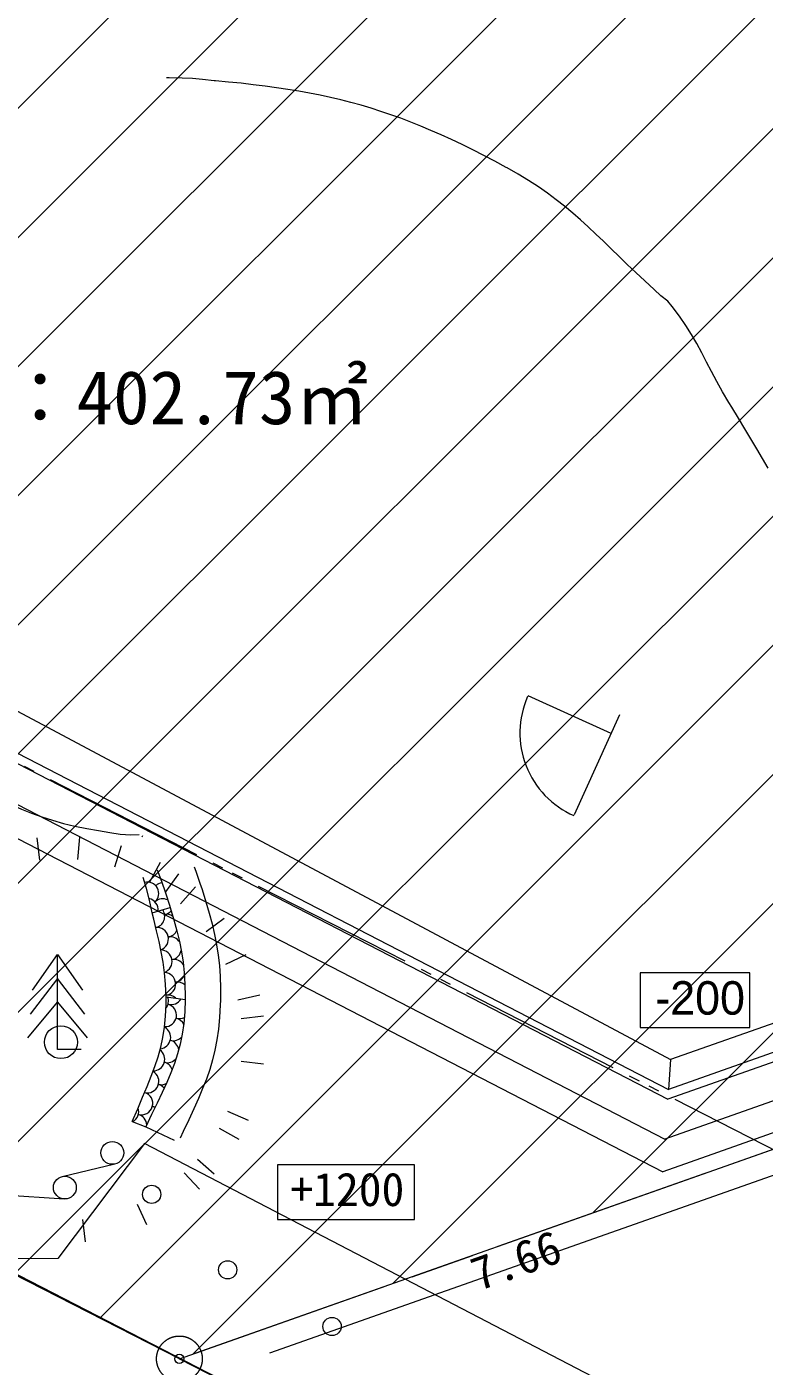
# Model space of a CAD drawing. Units: millimetres at full size, sheet at 1:200; details may follow other scales. Extents: x -40000 to 40000, y -27700 to 27700.
# Drawn here: x 4220 to 12288, y -8238 to 6428 of the extents above; entities that cross this region are included whole.
import ezdxf
from ezdxf.enums import TextEntityAlignment as Align

# ---------------------------------------------------------------- set-up
doc = ezdxf.new("R2010")
doc.units = ezdxf.units.MM
doc.header["$LTSCALE"] = 200
doc.header["$PDMODE"] = 32
doc.header["$PDSIZE"] = 100
doc.linetypes.add('CHAIN', pattern=[18.5, 12, -1.5, 3.5, -1.5])
doc.linetypes.add('DOUBLE_CHAIN2', pattern=[12.8, 9, -1, 0.6, -0.6, 0.6, -1])
for name, color, linetype, lineweight in [('0-0_通り芯', 33, 'Continuous', 18), ('0-1_躯体・仕上１', 134, 'Continuous', 9), ('0-3_外構１', 134, 'Continuous', 9), ('0-5_計画レベル', 134, 'Continuous', 9), ('0-9_雨水ルート', 134, 'Continuous', 9), ('1-0_ shitaji', 1, 'Continuous', 18), ('C-0_Layer192', 8, 'Continuous', 18), ('C-C_寸法', 5, 'Continuous', 13), ('C-D_文字', 1, 'Continuous', 18)]:
    doc.layers.add(name, color=color, linetype=linetype, lineweight=lineweight)
doc.styles.add('HGｺﾞｼｯｸM', font='')
doc.styles.add('ＭＳ ゴシック', font='')
doc.styles.get('HGｺﾞｼｯｸM').set_extended_font_data('HGｺﾞｼｯｸM')
doc.styles.get('ＭＳ ゴシック').set_extended_font_data('MS Gothic')

# ---------------------------------------------------------------- blocks, each defined once
blk = doc.blocks.new('A$C1B103822')
at = {"layer": '1-0_ shitaji'}
for p, q in [((-0.001966, 0.003614), (0.002829, 0.003832)), ((-0.001074, 0.003654), (-0.000892, -0.000341))]:
    blk.add_line(p, q, dxfattribs=at)
blk.add_arc((-0.001071, 0.003602), 0.003948, 273.19503, 3.36933, dxfattribs=at)

msp = doc.modelspace()

# ---------------------------------------------------------------- linework, layer by layer
at = {"layer": '0-0_通り芯'}
for p, q in [((-1476.7, 1920.2), (11263, -4880.5)), ((-1692.3, 1475), (11239.6, -5206.9)), ((-1734.4, 1384.3), (11232.2, -5315.6)), ((-1918, 1028.9), (11202.2, -5750.3)), ((-2042.2, 721.6), (11177.5, -6109)), ((23068.5, -2089.9), (6057.6, -8097.5)), ((23153.8, -2346.9), (6875.4, -8095.8)), ((13377, -4133.9), (11263, -4880.5)), ((13607.2, -4370.7), (11239.6, -5206.9)), ((13679.2, -4451.4), (11232.2, -5315.6)), ((11263, -4880.5), (11239.6, -5206.9)), ((14204.2, -5040.1), (11177.5, -6109))]:
    msp.add_line(p, q, dxfattribs=at)
at = {"layer": '0-0_通り芯', "color": 134, "lineweight": 9}
for p, q in [((4362.6, -2695.8), (4333.8, -2452.1)), ((4777, -2690.4), (4799.4, -2446)), ((5183.4, -2771.2), (5256.1, -2536.8)), ((5564.1, -2934.7), (5684, -2720.6)), ((5739.6, -3045.4), (5881.2, -2845)), ((5902.5, -3173.9), (6064.3, -2989.4)), ((6183.8, -3478.1), (6380.4, -3331.3)), ((6395.7, -3834.3), (6618.6, -3731.5)), ((6528.9, -4226.6), (6768.3, -4172.5)), ((6564.1, -4431.1), (6807.8, -4402.3)), ((6564.1, -4897.3), (6807.8, -4926.1)), ((6416.9, -5446.5), (6642.4, -5543.4)), ((6325.1, -5632.6), (6539.3, -5752.5)), ((6086, -5971), (6270.5, -6132.8)), ((5941.2, -6119.7), (6107.8, -6299.8)), ((5425.6, -6464.2), (5528.4, -6687.1)), ((4828.8, -6632.6), (4857.6, -6876.3))]:
    msp.add_line(p, q, dxfattribs=at)
at = {"layer": '0-0_通り芯'}
msp.add_lwpolyline([(17596.2, 2666.4), (13966.9, -4774), (11202.2, -5750.3)], dxfattribs=at)
at = {"layer": '0-0_通り芯', "color": 134, "lineweight": 9}
msp.add_circle((4593, -4690.1), 180.3, dxfattribs=at)
at = {"layer": '0-1_躯体・仕上１'}
msp.add_lwpolyline([(5889.1, -8157), (12915.5, -11754.7), (24003.5, -16210.7), (26507.5, -16991.7)], dxfattribs=at)
at = {"layer": '0-3_外構１'}
for points in [[(7985.9, 5535.5), (7876.6, 5567.8), (7766.6, 5598.1), (7655.5, 5626.4), (7543.2, 5652.9), (7429.2, 5677.6), (7313.4, 5700.6), (7195.5, 5722.1), (7075.1, 5742), (6951.9, 5760.6), (6825.8, 5777.9), (6696.5, 5794), (6563.5, 5808.9), (6426.7, 5822.9), (6285.9, 5835.9), (6268.8, 5837.4), (6140.5, 5849.5), (6031.3, 5859.8), (5918.3, 5866.6), (5778.9, 5868.5), (5747.4, 5868.1)], [(11604.3, 2858.8), (11550.7, 2958.6), (11493.7, 3058.1), (11431.2, 3158.4), (11360.7, 3260.7), (11280.1, 3366.2), (11232.4, 3424), (11158.1, 3480.4), (11085.1, 3549.9), (10980.9, 3644.7), (10882.4, 3736.7), (10788.8, 3825.9), (10699.1, 3912.5), (10612.5, 3996.8), (10527.9, 4078.9), (10444.5, 4158.9), (10361.4, 4237.1), (10277.6, 4313.6), (10192.3, 4388.5), (10104.5, 4462), (10013.3, 4534.4), (9917.7, 4605.8), (9817, 4676.3), (9710.1, 4746.1), (9596.1, 4815.4), (9474.2, 4884.3), (9466.1, 4888.7), (9341, 4955.8), (9218.8, 5019.7), (9099.2, 5080.5), (8982, 5138.2), (8866.8, 5192.9), (8753.4, 5244.8), (8641.5, 5293.9), (8530.8, 5340.3), (8421.1, 5384.2), (8312, 5425.5), (8203.3, 5464.5), (8094.7, 5501.1), (7985.9, 5535.5)], [(12330, 1596.5), (12269.4, 1699.9), (12207.2, 1805.8), (12143, 1914.5), (12076.2, 2026.6), (12006.5, 2142.4), (11933.3, 2262.3), (11901.9, 2313.2), (11830.8, 2432.5), (11767.8, 2545.5), (11710.5, 2653.4), (11656.8, 2757.5), (11604.3, 2858.8)], [(3664.6, -1868), (3759, -1928.1), (3855.7, -1985.2), (3955.2, -2039.2), (4057.5, -2090), (4163, -2137.6), (4271.9, -2181.8), (4384.4, -2222.7), (4500.6, -2260.1), (4621, -2294), (4745.6, -2324.3), (4874.7, -2350.9), (5002.8, -2372.9), (5129.8, -2394.7), (5240.6, -2412.1), (5359.6, -2419.7), (5448, -2417.2)]]:
    msp.add_lwpolyline(points, dxfattribs=at)
at = {"layer": '0-5_計画レベル'}
for p, q in [((5593, -3273), (5789, -3217)), ((5743, -4192), (5952, -4223)), ((4606.7, -6160.1), (5184.1, -6023.7)), ((3970, -6362.1), (4627, -6406.5)), ((11738.4, -11159.2), (3819.4, -7083.8))]:
    msp.add_line(p, q, dxfattribs=at)
for points in [[(6051.6, -2770), (6068.7, -2817.3), (6114, -2949.5), (6137, -3020), (6178.9, -3152.9), (6215.7, -3277.4), (6247.5, -3395.8), (6274.5, -3510.2), (6296.6, -3622.7), (6313.9, -3735.6), (6326.6, -3850.9), (6334.7, -3970.8), (6338.2, -4097.5), (6337.3, -4233.2), (6336, -4281), (6329, -4418.4), (6317.1, -4545.6), (6300.3, -4664.5), (6278.6, -4776.8), (6252.1, -4884.6), (6220.7, -4989.5), (6184.6, -5093.6), (6143.5, -5198.7), (6097.7, -5306.7), (6047.1, -5419.4), (5991.8, -5538.7), (5931.7, -5666.4), (5897.2, -5739.7)], [(5374, -5558), (5432.8, -5419), (5487.2, -5291.6), (5536.9, -5173.4), (5581.8, -5062), (5621.7, -4955.1), (5656.3, -4850.4), (5685.4, -4745.4), (5708.9, -4637.8), (5726.5, -4525.3), (5737.9, -4405.4), (5743.1, -4275.9), (5743, -4192), (5737.8, -4054.5), (5726.9, -3930), (5710.9, -3813.8), (5690.5, -3701.5), (5666.2, -3588.5), (5638.8, -3470.4), (5608.9, -3342.6), (5593, -3273), (5561, -3136.6), (5527.6, -3007.5), (5492.9, -2885)], [(5647, -2803.1), (5692.4, -2926.5), (5736.9, -3055), (5780.4, -3189.2), (5789, -3217), (5828.9, -3349.4), (5862.8, -3471.8), (5890.9, -3587.6), (5913.5, -3700.3), (5930.7, -3813.4), (5942.8, -3930.4), (5949.8, -4054.7), (5952.1, -4189.9), (5952, -4223), (5947.8, -4359.4), (5937.2, -4485.1), (5920.4, -4602.1), (5897.7, -4712.6), (5869.1, -4818.7), (5834.9, -4922.6), (5795.1, -5026.4), (5750.1, -5132.1), (5699.9, -5242), (5644.7, -5358.2), (5584.7, -5482.8), (5521, -5616)], [(5374, -5558), (5521, -5616), (5830.8, -5763.5)], [(11788.7, -11132.4), (12016.9, -9191.1), (5507, -5801), (4558, -7058.9), (3825, -7060.8)]]:
    msp.add_lwpolyline(points, dxfattribs=at)
for centre, radius in [((5155.4, -5902), 125), ((4635.4, -6281.8), 125), ((5585.3, -6356.4), 100), ((6417.5, -7182.3), 100), ((7559.7, -7802.7), 100)]:
    msp.add_circle(centre, radius, dxfattribs=at)
for centre, radius, start, end in [((5393.5, -2347.6), 125, 312.44413, 320.6654), ((5538.6, -3061.9), 125, 312.44413, 103.67698), ((5715.2, -3069.8), 126.2, 97.42573, 132.44413), ((5530.7, -3238.5), 125, 352.22905, 78.13553), ((5707.3, -3246.4), 126.1, 64.0262, 132.44413), ((5602.7, -3312.6), 126.2, 282.803, 34.99513), ((5746.2, -3415.9), 126.2, 55.37898, 99.26894), ((5705.9, -3169.1), 125, 279.26894, 318.87506), ((5643, -3559.4), 126.2, 289.8052, 95.86002), ((5746.2, -3415.9), 125, 279.26894, 337.48245), ((5786.5, -3662.6), 126.2, 33.0361, 99.26894), ((5683.2, -3806.1), 126.2, 289.97282, 88.43732), ((5826.7, -3909.3), 125.8, 31.14986, 99.26894), ((5786.5, -3662.6), 125, 279.26894, 353.12615), ((5723.5, -4052.8), 125, 279.26894, 88.60206), ((5826.7, -3909.3), 125, 279.26894, 340.35364), ((5867, -4156.1), 125, 48.41198, 99.26894), ((5645.3, -4241.9), 123.8, 321.40175, 22.19742), ((5763.8, -4299.6), 125, 47.37934, 99.26894), ((5798.6, -4153.8), 125, 254.88221, 330.01159), ((5733.4, -4395.1), 124.4, 267.13755, 74.88221), ((5668.2, -4636.5), 125.8, 275.99022, 62.20042), ((5886.7, -4307.1), 125, 254.88221, 297.46672), ((5821.5, -4548.4), 126.2, 24.89992, 74.88221), ((5821.5, -4548.4), 125, 254.88221, 319.46499), ((5756.3, -4789.8), 126.2, 6.69169, 74.88221), ((5603, -4877.8), 126.2, 270.42843, 53.58224), ((5756.3, -4789.8), 125, 254.88221, 322.62582), ((5691.1, -5031.1), 126.2, 19.52938, 74.88221), ((5537.8, -5119.2), 126.2, 256.46115, 59.52408), ((5472.6, -5360.5), 125, 254.88221, 73.28266), ((5691.1, -5031.1), 125, 254.88221, 296.12883), ((5625.9, -5272.5), 126.2, 39.61359, 74.88221), ((5319.3, -5448.6), 125, 297.68036, 18.38141), ((5625.9, -5272.5), 125, 254.88221, 270.23774), ((5560.7, -5513.8), 126.1, 60.54458, 74.88221), ((5407.4, -5601.9), 125, 3.04752, 74.88221)]:
    msp.add_arc(centre, radius, start, end, dxfattribs=at)
at = {"layer": '0-9_雨水ルート'}
for points in [[(4282.1, -4121.5), (4555.1, -3731.5), (4828.1, -4121.5)], [(4815.1, -4771.5), (4555.1, -4771.5), (4555.1, -3731.5)], [(4854.1, -4381.5), (4555.1, -3991.5), (4256.1, -4381.5)], [(4230.1, -4641.5), (4555.1, -4251.5), (4880.1, -4641.5)]]:
    msp.add_lwpolyline(points, dxfattribs=at)
at = {"layer": 'C-0_Layer192'}
for p, q in [((-4347, -2932.8), (8009.4, 9423.6)), ((-3383.4, -3383.4), (8959.9, 8959.9)), ((-2451.5, -3865.7), (9910.5, 8496.3)), ((-1519.6, -4348), (10861, 8032.6)), ((-587.7, -4830.3), (11811.6, 7568.9)), ((344.2, -5312.6), (12762.1, 7105.3)), ((1276.1, -5794.9), (13712.7, 6641.6)), ((2211.4, -6273.9), (14663.2, 6177.9)), ((3146.7, -6752.8), (15613.8, 5714.3)), ((4082, -7231.7), (16564.3, 5250.6)), ((5017.3, -7710.6), (17514.9, 4786.9)), ((6037.6, -8104.6), (17477.4, 3335.3)), ((8223.9, -7332.4), (16130.6, 574.3)), ((10410.3, -6560.3), (14783.8, -2186.7))]:
    msp.add_line(p, q, dxfattribs=at)
at = {"layer": 'C-0_Layer192', "color": 1, "linetype": 'CHAIN'}
for q in [(13116.7, -5604.5), (1283.5, -5798.7)]:
    msp.add_line((5889.1, -8157), q, dxfattribs=at)
at = {"layer": 'C-0_Layer192', "color": 134, "linetype": 'DOUBLE_CHAIN2', "lineweight": 9}
msp.add_lwpolyline([(15194.3, -7304.2), (-1942.4, 1470.4), (-9370.1, 4546.2)], dxfattribs=at)
at = {"layer": 'C-0_Layer192', "color": 1, "linetype": 'CHAIN'}
msp.add_circle((5889.1, -8157), 250, dxfattribs=at)
at = {"layer": 'C-0_Layer192', "color": 1}
msp.add_point((5889.1, -8157), dxfattribs=at)
at = {"layer": 'C-D_文字'}
for points in [[(10931.2, -4530.6), (12131.2, -4530.6), (12131.2, -3930.6), (10931.2, -3930.6)], [(6962.3, -6632.8), (8462.3, -6632.8), (8462.3, -6032.8), (6962.3, -6032.8)]]:
    msp.add_lwpolyline(points, close=True, dxfattribs=at)

# ---------------------------------------------------------------- block references
at = {"layer": '0-0_通り芯', "xscale": 250000, "yscale": 250000, "rotation": 242.95576}
msp.add_blockref('A$C1B103822', (9678, -1134.2), dxfattribs=at)

# ---------------------------------------------------------------- texts
at = {"layer": 'C-C_寸法', "color": 1, "style": 'ＭＳ ゴシック'}
msp.add_text('7.66', height=366.6, rotation=19.473, dxfattribs=at).set_placement((9198.8, -7520.2), align=Align.BOTTOM_LEFT)
at = {"layer": 'C-D_文字', "color": 5, "style": 'ＭＳ ゴシック'}
msp.add_text('集会所用地：402.73㎡', height=586.5, dxfattribs=at).set_placement((-35.2, 1900.5), align=Align.BOTTOM_LEFT)
at = {"layer": 'C-D_文字'}
for s, style, p in [('-200', 'HGｺﾞｼｯｸM', (11096.1, -4498.5)), ('+1200', 'ＭＳ ゴシック', (7103.3, -6594.4))]:
    msp.add_text(s, height=366.6, dxfattribs=dict(at, style=style)).set_placement(p, align=Align.BOTTOM_LEFT)

doc.saveas('drawing.dxf')
